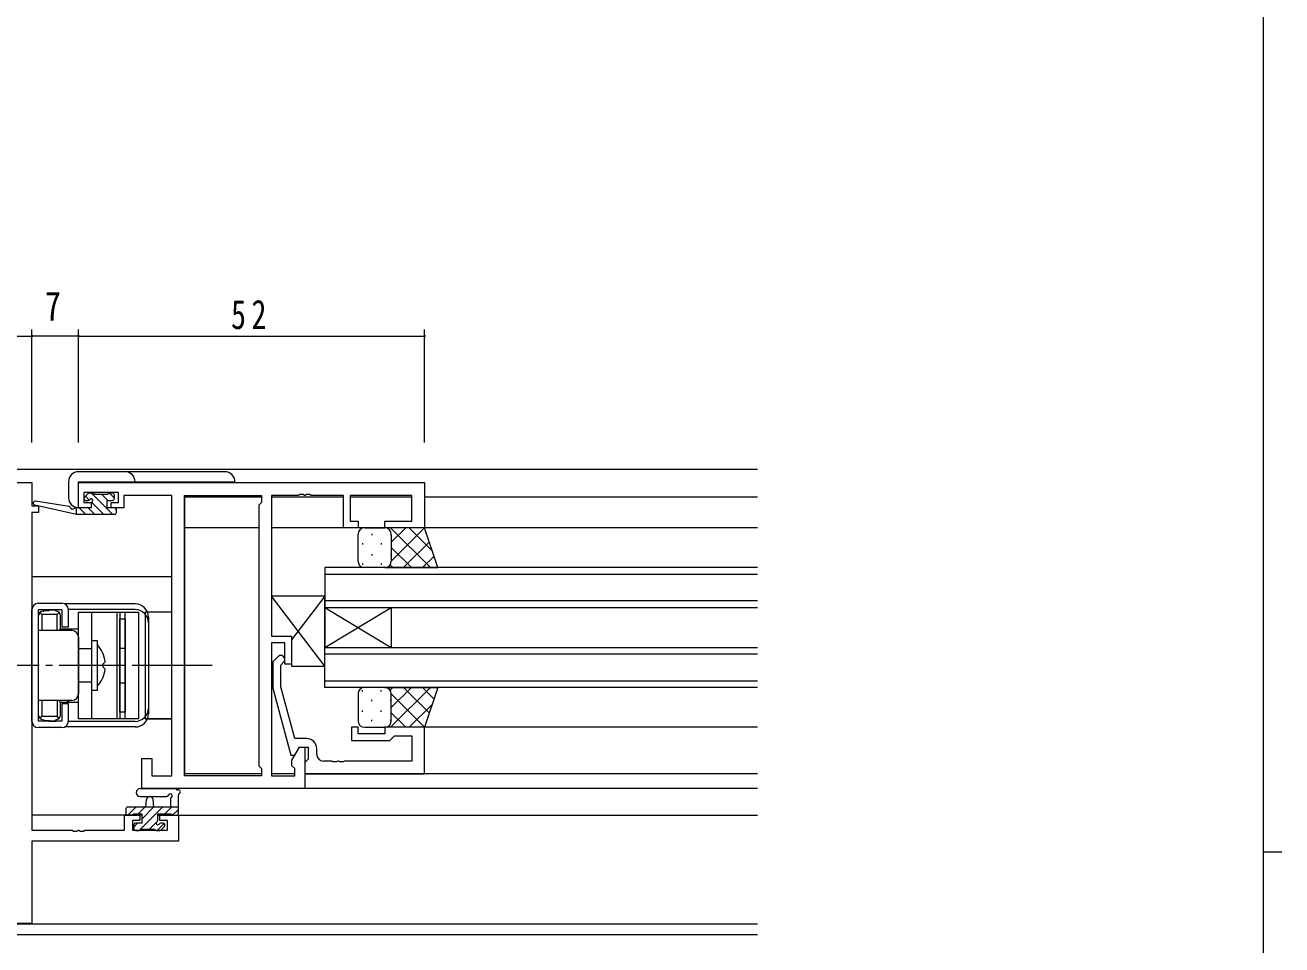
# Model space of a CAD drawing. Units: millimetres on the paper. Extents: x -397 to 397, y -282 to 282.
# Drawn here: x 190.1 to 378.9, y 2.8 to 141.1 of the extents above; entities that cross this region are included whole.
import ezdxf
from ezdxf.enums import TextEntityAlignment as Align

# ---------------------------------------------------------------- set-up
doc = ezdxf.new("R2010")
doc.units = ezdxf.units.MM
doc.linetypes.add('USER2', pattern=[13, 10, -1, 1, -1])
doc.linetypes.add('USER4', pattern=[4, 3, -1])
for name, color, linetype, lineweight in [('0-1_YKK_ZWAK', 7, 'Continuous', 18), ('0-3_YKK_11', 7, 'Continuous', 18), ('0-4_YKK_12', 2, 'Continuous', 18), ('0-6_YKK_13', 4, 'Continuous', 18), ('0-7_YKK_D', 6, 'Continuous', 18)]:
    doc.layers.add(name, color=color, linetype=linetype, lineweight=lineweight)
doc.styles.add('ＭＳ ゴシック', font='')
doc.styles.get('ＭＳ ゴシック').set_extended_font_data('MS Gothic')

msp = doc.modelspace()

# ---------------------------------------------------------------- linework, layer by layer
at = {"layer": '0-1_YKK_ZWAK'}
for p, q in [((376.092, 279.312), (376.092, -245.688)), ((376.092, 16.812), (378.892, 16.812))]:
    msp.add_line(p, q, dxfattribs=at)
at = {"layer": '0-3_YKK_11'}
for p, q in [((171.092, 72.312), (191.092, 72.312)), ((191.092, 72.312), (191.092, 68.812)), ((198.092, 68.512), (198.092, 72.312)), ((198.092, 72.312), (250.092, 72.312)), ((250.092, 72.312), (250.092, 65.512)), ((198.892, 70.812), (198.892, 69.312)), ((204.092, 70.812), (198.892, 70.812)), ((204.092, 69.312), (204.092, 70.812)), ((204.892, 70.382), (204.892, 69.582)), ((212.092, 70.382), (204.892, 70.382)), ((212.092, 28.242), (212.092, 70.382)), ((214.022, 28.242), (214.022, 70.382)), ((214.022, 28.242), (214.022, 70.382)), ((214.022, 70.382), (225.592, 70.382)), ((225.592, 70.382), (225.592, 69.312)), ((231.134, 70.382), (227.092, 70.382)), ((227.092, 70.382), (227.092, 49.212)), ((231.317, 70.502), (231.134, 70.382)), ((231.867, 70.502), (231.317, 70.502)), ((232.05, 70.382), (231.867, 70.502)), ((232.134, 70.382), (232.05, 70.382)), ((232.317, 70.502), (232.134, 70.382)), ((232.867, 70.502), (232.317, 70.502)), ((233.05, 70.382), (232.867, 70.502)), ((237.892, 70.382), (233.05, 70.382)), ((237.892, 65.512), (237.892, 70.382)), ((238.892, 70.382), (238.892, 66.512)), ((248.162, 70.382), (238.892, 70.382)), ((248.162, 66.512), (248.162, 70.382)), ((191.092, 68.812), (192.092, 68.812)), ((192.092, 68.812), (192.092, 67.812)), ((199.992, 68.512), (198.092, 68.512)), ((198.892, 69.312), (199.992, 69.312)), ((199.992, 69.312), (199.992, 68.512)), ((202.992, 68.512), (202.992, 69.312)), ((202.992, 69.312), (204.092, 69.312)), ((204.892, 68.512), (202.992, 68.512)), ((204.892, 69.582), (204.892, 68.512)), ((225.592, 69.312), (225.162, 68.882)), ((225.162, 68.882), (225.162, 29.742)), ((192.092, 67.812), (191.092, 67.812)), ((191.092, 67.812), (191.092, 20.042)), ((238.892, 66.512), (240.092, 66.512)), ((240.092, 66.512), (240.092, 65.512)), ((244.092, 66.512), (248.162, 66.512)), ((244.092, 65.512), (244.092, 66.512)), ((240.092, 65.512), (237.892, 65.512)), ((250.092, 65.512), (244.092, 65.512)), ((227.092, 49.212), (230.092, 49.212)), ((230.092, 49.212), (230.092, 45.012)), ((229.092, 48.212), (227.092, 48.212)), ((227.092, 48.212), (227.092, 28.242)), ((229.092, 45.012), (229.092, 48.212)), ((228.068, 46.137), (227.292, 45.361)), ((227.292, 45.361), (227.292, 41.416)), ((228.492, 44.864), (228.916, 45.288)), ((228.492, 41.574), (228.492, 44.864)), ((230.092, 45.012), (229.092, 45.012)), ((227.292, 41.416), (229.999, 31.312)), ((239.092, 35.512), (239.092, 33.512)), ((240.092, 35.512), (239.092, 35.512)), ((240.092, 34.512), (240.092, 35.512)), ((244.092, 34.512), (240.092, 34.512)), ((244.092, 35.512), (244.092, 34.512)), ((250.092, 35.512), (244.092, 35.512)), ((244.892, 33.512), (245.392, 34.012)), ((245.392, 34.012), (245.592, 34.212)), ((245.592, 34.212), (248.162, 34.212)), ((248.162, 34.212), (248.162, 30.442)), ((250.092, 28.512), (250.092, 35.512)), ((230.162, 30.555), (231.292, 32.512)), ((230.599, 31.312), (231.292, 32.512)), ((231.292, 32.512), (232.092, 32.512)), ((231.292, 32.512), (232.592, 32.512)), ((232.092, 32.512), (232.092, 26.312)), ((232.592, 32.512), (232.592, 30.712)), ((233.892, 31.442), (233.892, 32.312)), ((239.092, 33.512), (244.892, 33.512)), ((207.592, 26.312), (207.592, 30.812)), ((207.592, 30.812), (209.092, 30.812)), ((209.092, 30.812), (209.092, 28.242)), ((229.999, 31.312), (230.599, 31.312)), ((230.162, 29.742), (230.162, 30.555)), ((232.392, 30.512), (232.092, 30.212)), ((232.092, 30.212), (232.092, 28.512)), ((232.592, 30.712), (232.392, 30.512)), ((236.134, 30.442), (234.892, 30.442)), ((236.317, 30.322), (236.134, 30.442)), ((236.867, 30.322), (236.317, 30.322)), ((237.05, 30.442), (236.867, 30.322)), ((237.134, 30.442), (237.05, 30.442)), ((237.317, 30.322), (237.134, 30.442)), ((237.867, 30.322), (237.317, 30.322)), ((238.05, 30.442), (237.867, 30.322)), ((248.162, 30.442), (238.05, 30.442)), ((225.162, 29.742), (225.592, 29.312)), ((225.592, 29.312), (225.592, 28.242)), ((230.592, 29.312), (230.162, 29.742)), ((230.592, 28.242), (230.592, 29.312)), ((232.092, 28.512), (250.092, 28.512)), ((209.092, 28.242), (212.092, 28.242)), ((225.592, 28.242), (214.022, 28.242)), ((227.092, 28.242), (230.592, 28.242)), ((232.092, 26.312), (207.592, 26.312)), ((204.992, 22.312), (207.292, 22.312)), ((204.992, 20.042), (204.992, 22.312)), ((206.192, 21.512), (206.192, 20.042)), ((207.292, 21.512), (206.192, 21.512)), ((207.292, 22.312), (207.292, 21.512)), ((210.292, 22.312), (213.092, 22.312)), ((210.292, 21.512), (210.292, 22.312)), ((211.462, 21.512), (210.292, 21.512)), ((211.462, 20.042), (211.462, 21.512)), ((213.092, 22.312), (213.092, 18.412)), ((191.092, 20.042), (197.134, 20.042)), ((197.134, 20.042), (197.317, 19.922)), ((197.317, 19.922), (197.867, 19.922)), ((197.867, 19.922), (198.05, 20.042)), ((198.05, 20.042), (198.134, 20.042)), ((198.134, 20.042), (198.317, 19.922)), ((198.317, 19.922), (198.867, 19.922)), ((198.867, 19.922), (199.05, 20.042)), ((199.05, 20.042), (204.992, 20.042)), ((206.192, 20.042), (211.462, 20.042)), ((191.092, 18.412), (191.092, 6.012)), ((213.092, 18.412), (191.092, 18.412)), ((191.092, 6.012), (171.092, 6.012))]:
    msp.add_line(p, q, dxfattribs=at)
msp.add_lwpolyline([(232.392, 33.812), (230.571, 33.812), (228.492, 41.574)], dxfattribs=at)
for centre, radius, start, end in [((228.492, 45.712), 0.6, 314.99999, 135.00001), ((232.392, 32.312), 1.5, 0.00001, 89.99999), ((234.892, 31.442), 1, 180.00001, 269.99999)]:
    msp.add_arc(centre, radius, start, end, dxfattribs=at)
at = {"layer": '0-4_YKK_12'}
for p, q in [((62.092, 74.312), (300.092, 74.312)), ((214.022, 70.112), (214.022, 28.542)), ((225.59, 70.112), (214.022, 70.112)), ((237.89, 70.112), (227.093, 70.112)), ((248.16, 70.112), (238.893, 70.112)), ((300.092, 70.112), (250.092, 70.112)), ((225.162, 65.512), (214.022, 65.512)), ((300.092, 65.512), (227.092, 65.512)), ((235.092, 59.512), (235.092, 53.512)), ((300.092, 59.512), (235.092, 59.512)), ((212.092, 58.112), (191.092, 58.112)), ((235.092, 58.512), (300.092, 58.512)), ((300.092, 54.512), (235.092, 54.512)), ((235.092, 53.512), (235.092, 47.512)), ((235.092, 47.512), (245.092, 53.512)), ((235.092, 53.512), (245.092, 47.512)), ((235.092, 53.512), (300.092, 53.512)), ((245.092, 53.512), (245.092, 47.512)), ((235.092, 47.512), (300.092, 47.512)), ((235.092, 41.512), (235.092, 47.512)), ((300.092, 46.512), (235.092, 46.512)), ((235.092, 42.512), (300.092, 42.512)), ((300.092, 41.512), (235.092, 41.512)), ((300.092, 35.512), (250.092, 35.512)), ((225.59, 28.512), (214.022, 28.512)), ((230.59, 28.512), (227.093, 28.512)), ((300.092, 28.512), (232.092, 28.512)), ((300.092, 26.312), (214.022, 26.312)), ((207.592, 22.312), (191.092, 22.312)), ((209.992, 22.312), (300.092, 22.312)), ((191.592, 18.412), (191.592, 18.412)), ((300.092, 5.942), (62.092, 5.942)), ((300.092, 4.312), (62.092, 4.312))]:
    msp.add_line(p, q, dxfattribs=at)
at = {"layer": '0-6_YKK_13'}
for p, q in [((220.09, 73.933), (198.09, 73.933)), ((196.59, 72.433), (196.59, 70.033)), ((198.09, 68.533), (198.09, 72.433)), ((198.09, 72.433), (221.59, 72.433)), ((199.478, 70.625), (198.978, 70.125)), ((199.718, 69.68), (199.126, 70.273)), ((200.29, 70.713), (199.69, 70.713)), ((203.233, 67.513), (200.033, 70.713)), ((202.49, 70.513), (200.49, 70.513)), ((202.48, 69.613), (201.58, 70.513)), ((203.19, 70.713), (202.69, 70.713)), ((203.49, 69.95), (202.727, 70.713)), ((203.49, 69.913), (203.49, 70.413)), ((197.792, 67.513), (191.526, 68.92)), ((196.679, 68.693), (191.64, 69.509)), ((197.792, 68.513), (197.705, 68.527)), ((197.792, 67.513), (197.792, 68.513)), ((199.99, 68.513), (197.792, 68.513)), ((199.192, 67.513), (198.192, 68.513)), ((199.19, 69.613), (199.529, 69.613)), ((200.539, 67.513), (199.539, 68.513)), ((199.99, 69.152), (199.99, 68.513)), ((201.886, 67.513), (200.057, 69.341)), ((202.39, 68.513), (202.39, 69.613)), ((202.39, 69.613), (203.19, 69.613)), ((203.49, 68.513), (202.39, 68.513)), ((203.768, 68.324), (203.601, 68.491)), ((203.79, 67.813), (203.79, 68.213)), ((197.844, 67.513), (197.792, 67.565)), ((203.49, 67.513), (197.792, 67.513)), ((240.092, 60.513), (240.092, 64.513)), ((241.092, 65.513), (244.092, 65.513)), ((242.172, 64.593), (242.172, 64.393)), ((250.092, 65.512), (244.092, 65.513)), ((244.405, 65.462), (244.455, 65.513)), ((244.96, 65.513), (250.96, 59.512)), ((245.002, 64.593), (245.002, 64.393)), ((245.092, 63.321), (247.284, 65.512)), ((245.092, 60.492), (250.097, 65.497)), ((245.092, 64.513), (245.092, 60.513)), ((245.092, 64.513), (245.092, 60.513)), ((247.788, 65.512), (251.243, 62.057)), ((252.092, 59.512), (250.092, 65.512)), ((240.757, 63.178), (240.757, 62.978)), ((243.587, 63.178), (243.587, 62.978)), ((245.092, 62.552), (248.132, 59.512)), ((246.94, 59.513), (250.804, 63.376)), ((242.172, 61.563), (242.172, 61.363)), ((245.002, 61.563), (245.002, 61.363)), ((249.769, 59.512), (251.511, 61.255)), ((240.757, 60.148), (240.757, 59.948)), ((244.092, 59.513), (241.092, 59.513)), ((243.587, 60.148), (243.587, 59.948)), ((244.092, 59.513), (252.092, 59.512)), ((244.112, 59.513), (244.112, 59.513)), ((244.897, 59.919), (245.303, 59.513)), ((235.092, 55.212), (227.092, 55.212)), ((235.092, 55.212), (230.092, 48.65)), ((235.092, 44.712), (235.092, 55.212)), ((191.092, 36.462), (191.092, 53.162)), ((192.092, 54.162), (195.592, 54.162)), ((195.592, 53.162), (192.092, 53.162)), ((192.092, 36.462), (192.092, 53.162)), ((192.892, 53.062), (193.692, 53.062)), ((193.692, 53.162), (193.692, 53.062)), ((193.692, 53.162), (194.692, 53.162)), ((194.692, 53.162), (194.692, 52.962)), ((195.592, 53.162), (195.592, 50.562)), ((206.592, 54.062), (196.028, 54.062)), ((206.592, 53.212), (196.58, 53.212)), ((196.592, 50.562), (196.592, 53.162)), ((192.092, 37.362), (192.092, 52.262)), ((192.592, 52.462), (192.297, 52.757)), ((194.892, 52.462), (192.592, 52.462)), ((192.592, 52.462), (192.592, 50.062)), ((194.892, 52.462), (195.187, 52.757)), ((194.892, 50.062), (194.892, 52.462)), ((195.392, 50.312), (195.392, 52.262)), ((198.092, 52.812), (204.292, 52.812)), ((198.092, 36.812), (198.092, 52.812)), ((200.092, 36.812), (200.092, 52.812)), ((203.892, 52.812), (207.092, 52.812)), ((203.892, 36.812), (203.892, 52.812)), ((204.292, 52.812), (204.292, 36.812)), ((204.292, 51.812), (205.092, 51.812)), ((204.292, 37.812), (204.292, 51.812)), ((205.092, 36.812), (205.092, 52.812)), ((205.092, 51.812), (205.092, 37.812)), ((207.092, 52.812), (207.092, 36.812)), ((212.09, 52.812), (208.09, 52.812)), ((208.09, 52.812), (208.09, 36.812)), ((208.592, 52.062), (208.592, 37.562)), ((212.09, 36.812), (212.09, 52.812)), ((197.092, 50.062), (192.092, 50.062)), ((195.392, 50.312), (195.142, 50.062)), ((195.392, 50.312), (198.092, 50.312)), ((196.592, 50.562), (195.592, 50.562)), ((196.592, 50.312), (196.342, 50.062)), ((196.592, 50.312), (196.592, 50.062)), ((227.092, 49.212), (230.092, 49.212)), ((198.092, 49.062), (198.092, 40.562)), ((200.087, 48.562), (200.892, 48.562)), ((200.092, 47.312), (200.092, 48.562)), ((200.892, 48.562), (200.892, 41.062)), ((202.089, 45.36), (201.792, 45.062)), ((208.592, 44.812), (207.092, 44.812)), ((200.092, 41.062), (200.092, 42.312)), ((200.892, 41.062), (200.087, 41.062)), ((240.092, 40.512), (240.092, 36.512)), ((240.757, 40.877), (240.757, 41.077)), ((244.092, 41.512), (241.092, 41.512)), ((242.172, 39.462), (242.172, 39.662)), ((243.587, 40.877), (243.587, 41.077)), ((244.092, 41.512), (252.092, 41.512)), ((244.112, 41.512), (244.112, 41.512)), ((244.897, 41.106), (245.303, 41.512)), ((244.96, 35.512), (250.96, 41.512)), ((245.002, 39.462), (245.002, 39.662)), ((245.092, 38.473), (248.132, 41.512)), ((245.092, 40.533), (250.097, 35.528)), ((245.092, 36.512), (245.092, 40.512)), ((245.092, 36.512), (245.092, 40.512)), ((246.94, 41.512), (250.804, 37.649)), ((249.769, 41.512), (251.511, 39.77)), ((252.092, 41.512), (250.092, 35.512)), ((197.092, 39.562), (192.092, 39.562)), ((192.592, 39.562), (192.592, 37.162)), ((194.892, 39.562), (194.892, 37.162)), ((195.392, 39.312), (195.142, 39.562)), ((195.392, 37.362), (195.392, 39.312)), ((195.392, 39.312), (198.092, 39.312)), ((196.592, 39.062), (195.592, 39.062)), ((196.342, 39.562), (196.592, 39.312)), ((196.592, 39.562), (196.592, 39.312)), ((196.592, 36.462), (196.592, 39.062)), ((205.092, 37.812), (204.292, 37.812)), ((240.757, 37.847), (240.757, 38.047)), ((243.587, 37.847), (243.587, 38.047)), ((247.788, 35.512), (251.243, 38.968)), ((192.592, 37.162), (192.297, 36.868)), ((194.892, 37.162), (192.592, 37.162)), ((192.892, 36.562), (193.692, 36.562)), ((193.692, 36.462), (193.692, 36.562)), ((193.692, 36.462), (194.692, 36.462)), ((194.692, 36.462), (194.692, 36.662)), ((194.892, 37.162), (195.187, 36.868)), ((206.592, 36.412), (196.58, 36.412)), ((204.292, 36.812), (198.092, 36.812)), ((207.092, 36.812), (203.892, 36.812)), ((242.172, 36.432), (242.172, 36.632)), ((245.002, 36.432), (245.002, 36.632)), ((245.092, 37.704), (247.284, 35.512)), ((195.592, 35.462), (192.092, 35.462)), ((206.592, 35.562), (196.028, 35.562)), ((241.092, 35.512), (244.092, 35.512)), ((250.092, 35.512), (244.092, 35.512)), ((244.405, 35.563), (244.455, 35.512)), ((207.364, 26.312), (212.526, 26.312)), ((207.364, 25.112), (211.325, 25.11)), ((208.192, 23.512), (208.294, 24.657)), ((209.392, 23.512), (209.29, 24.657)), ((211.892, 24.693), (211.892, 23.512)), ((213.092, 22.612), (213.092, 25.293)), ((205.192, 23.212), (205.192, 22.612)), ((205.487, 22.313), (206.687, 23.512)), ((213.092, 23.512), (205.492, 23.512)), ((207.034, 22.512), (208.034, 23.512)), ((207.428, 20.212), (210.728, 23.512)), ((207.592, 21.723), (209.381, 23.512)), ((211.075, 22.512), (212.075, 23.512)), ((212.222, 22.312), (213.092, 23.182)), ((205.492, 22.312), (206.092, 22.312)), ((206.292, 22.512), (207.592, 22.512)), ((206.392, 20.523), (206.981, 21.112)), ((206.392, 20.812), (206.392, 20.312)), ((207.592, 21.112), (206.692, 21.112)), ((207.592, 22.512), (207.592, 21.112)), ((208.775, 20.212), (209.755, 21.192)), ((209.922, 20.012), (210.966, 21.056)), ((209.992, 22.512), (211.992, 22.512)), ((209.992, 21.573), (209.992, 22.512)), ((210.792, 21.112), (210.453, 21.112)), ((212.192, 22.312), (212.792, 22.312)), ((206.692, 20.012), (207.192, 20.012)), ((207.233, 20.017), (207.388, 20.172)), ((207.392, 20.212), (209.492, 20.212)), ((209.692, 20.012), (210.292, 20.012)), ((210.504, 20.1), (211.004, 20.6))]:
    msp.add_line(p, q, dxfattribs=at)
at = {"layer": '0-6_YKK_13', "linetype": 'USER4'}
for p, q in [((200.092, 47.312), (198.092, 47.312)), ((204.292, 47.412), (205.092, 47.412)), ((200.092, 42.312), (198.092, 42.312)), ((204.292, 42.212), (205.092, 42.212))]:
    msp.add_line(p, q, dxfattribs=at)
at = {"layer": '0-6_YKK_13', "linetype": 'USER2'}
msp.add_line((218.172, 44.812), (182.683, 44.812), dxfattribs=at)
at = {"layer": '0-6_YKK_13'}
for points in [[(235.092, 44.712), (227.092, 55.212), (227.092, 49.212)], [(192.792, 52.962), (192.892, 52.962), (192.892, 53.062)], [(230.092, 49.212), (230.092, 44.712), (235.092, 44.712)], [(202.089, 44.265), (201.792, 44.562), (201.792, 45.062)], [(195.592, 39.062), (195.592, 36.462), (192.092, 36.462)], [(192.792, 36.662), (192.892, 36.662), (192.892, 36.562)], [(212.09, 36.812), (208.09, 36.812), (212.09, 36.812)]]:
    msp.add_lwpolyline(points, dxfattribs=at)
for centre, radius, start, end in [((198.09, 72.433), 1.5, 90, 180), ((205.09, 72.433), 1.5, 0, 90), ((220.09, 72.433), 1.5, 0, 90), ((198.09, 70.033), 1.5, 180, 270), ((199.19, 69.913), 0.3, 135, 270), ((199.69, 70.413), 0.3, 90, 135), ((199.99, 69.613), 0.25, 303.05573, 146.94427), ((200.29, 70.513), 0.2, 0, 90), ((202.69, 70.513), 0.2, 90, 180), ((203.19, 70.413), 0.3, 0, 90), ((203.19, 69.913), 0.3, 270, 0), ((191.592, 69.213), 0.3, 80.80246, 257.34138), ((196.631, 68.397), 0.3, 20.80246, 80.80246), ((197.192, 68.61), 0.3, 200.80246, 320.80246), ((197.657, 68.231), 0.3, 80.80246, 140.80246), ((199.529, 69.913), 0.3, 270, 326.94427), ((200.29, 69.152), 0.3, 123.05573, 180), ((203.49, 68.213), 0.3, 0, 90), ((203.49, 67.813), 0.3, 270, 0), ((241.092, 64.513), 1, 89.9999, 179.9999), ((244.092, 64.513), 1, 359.9999, 89.9999), ((244.092, 64.513), 1, 359.9999, 89.9999), ((241.092, 60.513), 1, 179.9999, 269.9999), ((244.092, 60.513), 1, 269.9999, 359.9999), ((244.092, 60.513), 1, 269.9999, 359.9999), ((192.092, 53.162), 1, 90, 180), ((192.792, 52.262), 0.7, 90, 180), ((194.692, 52.262), 0.7, 0, 90), ((195.592, 53.162), 1, 0, 90), ((206.592, 52.062), 2, 0, 90), ((206.592, 51.212), 2, 0, 90), ((197.092, 49.062), 1, 0, 90), ((197.512, 44.812), 4.61, 6.81933, 42.84561), ((197.512, 44.812), 4.61, 317.15439, 353.18067), ((197.092, 40.562), 1, 270, 0), ((241.092, 40.512), 1, 90.0001, 180.0001), ((244.092, 40.512), 1, 0.0001, 90.0001), ((244.092, 40.512), 1, 0.0001, 90.0001), ((206.592, 38.412), 2, 270, 0), ((192.092, 36.462), 1, 180, 270), ((192.792, 37.362), 0.7, 180, 270), ((194.692, 37.362), 0.7, 270, 0), ((195.592, 36.462), 1, 270, 0), ((206.592, 37.562), 2, 270, 0), ((241.092, 36.512), 1, 180.0001, 270.0001), ((244.092, 36.512), 1, 270.0001, 0.0001), ((244.092, 36.512), 1, 270.0001, 0.0001), ((207.364, 25.712), 0.6, 89.95977, 269.95977), ((208.792, 24.612), 0.5, 5.09207, 174.90793), ((211.325, 25.41), 0.3, 269.95977, 340.81024), ((211.892, 25.212), 0.3, 300, 160.81024), ((212.192, 24.693), 0.3, 120, 180), ((212.526, 26.012), 0.3, 40.52878, 90), ((212.982, 26.402), 0.3, 220.52878, 280.52878), ((213.092, 25.812), 0.3, 300, 100.52878), ((213.392, 25.293), 0.3, 120, 180), ((205.492, 23.212), 0.3, 90, 180), ((205.492, 22.612), 0.3, 180, 270), ((206.092, 22.512), 0.2, 270, 0), ((206.692, 20.812), 0.3, 90, 180), ((209.992, 21.112), 0.25, 123.05573, 326.94427), ((209.692, 21.573), 0.3, 303.05573, 0), ((210.453, 20.812), 0.3, 90, 146.94427), ((210.792, 20.812), 0.3, 315, 90), ((212.192, 22.512), 0.2, 180, 270), ((212.792, 22.612), 0.3, 270, 0), ((206.692, 20.312), 0.3, 180, 270), ((207.192, 20.212), 0.2, 270, 0), ((209.692, 20.212), 0.2, 180, 270), ((210.292, 20.312), 0.3, 270, 315)]:
    msp.add_arc(centre, radius, start, end, dxfattribs=at)
at = {"layer": '0-7_YKK_D'}
for p, q in [((191.092, 78.312), (191.092, 95.312)), ((191.092, 78.312), (191.092, 95.312)), ((198.09, 78.312), (198.09, 95.312)), ((198.092, 78.312), (198.092, 95.312)), ((250.092, 78.312), (250.092, 95.312)), ((171.092, 94.312), (191.092, 94.312)), ((198.09, 94.312), (191.092, 94.312)), ((198.092, 94.312), (250.092, 94.312))]:
    msp.add_line(p, q, dxfattribs=at)
for centre, start, end in [((191.092, 94.312), 0, 180), ((191.092, 94.312), 0, 180), ((198.09, 94.312), 0, 180), ((198.092, 94.312), 0, 180), ((250.092, 94.312), 0, 180), ((191.092, 94.312), 180, 0), ((191.092, 94.312), 180, 0), ((198.09, 94.312), 180, 0), ((198.092, 94.312), 180, 0), ((250.092, 94.312), 180, 0)]:
    msp.add_arc(centre, 0.106, start, end, dxfattribs=at)

# ---------------------------------------------------------------- texts
at = {"layer": '0-7_YKK_D', "color": 7, "style": 'ＭＳ ゴシック', "width": 0.8}
msp.add_text('7', height=4.399, dxfattribs=at).set_placement((193.043, 95.312), align=Align.BOTTOM_LEFT)
at = {"layer": '0-7_YKK_D', "color": 7, "insert": (221.01, 95.312), "char_height": 4.399, "attachment_point": 7, "style": 'ＭＳ ゴシック'}
msp.add_mtext('\\T1.37;\\W0.75;52', dxfattribs=at)

doc.saveas('drawing.dxf')
